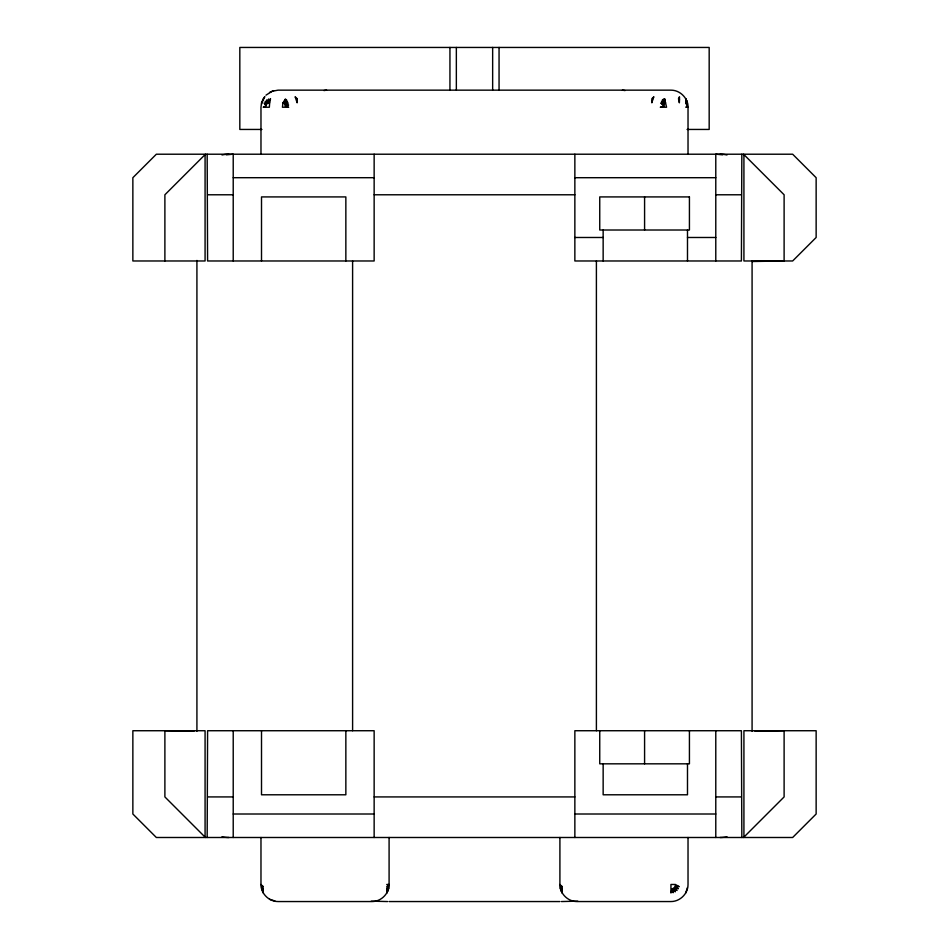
<?xml version="1.0" encoding="UTF-8"?>
<svg xmlns="http://www.w3.org/2000/svg" width="949" height="949" viewBox="0 0 949 949"><rect width="100%" height="100%" fill="white"/><g stroke="black" fill="none" stroke-linecap="round" stroke-linejoin="round"><path stroke-width="1.42" d="M205.079 837.113L205.079 730.73L132.86 730.73L132.86 814.005L156.348 837.493L792.652 837.493L816.14 814.005L816.14 730.73L743.921 730.73L743.921 837.113M743.921 154.592L743.921 260.975L792.652 260.975L816.14 237.487L816.14 177.7L792.652 154.213L156.348 154.213L132.86 177.7L132.86 260.975L205.079 260.975L205.079 154.592M260.975 154.213L260.975 107.237L261.556 102.812L264.7 96.774L261.556 102.812M260.975 837.493L260.975 884.468C260.916 893.614 268.911 901.609 278.057 901.55L372.008 901.55C381.154 901.609 389.149 893.614 389.09 884.468L389.09 837.493M688.025 837.493L688.025 884.468C688.084 893.614 680.089 901.609 670.943 901.55L576.992 901.55C567.846 901.609 559.851 893.614 559.91 884.468L559.91 837.493M388.509 888.893L386.801 892.712L388.509 888.3L386.801 890.506L388.509 887.6L386.801 888.739L388.509 885.607L386.801 884.468L389.09 884.468M263.264 98.696L261.556 104.105M386.801 893.009L388.509 887.6M687.444 887.6L685.736 893.009M386.801 892.712L388.509 888.739M387.37 889.237L388.509 886.674L386.801 886.674L388.509 885.607M386.801 891.87L388.509 888.3M386.801 888.739L388.509 886.674M205.458 154.213L164.889 194.782L164.889 260.975M743.541 837.493L784.111 796.923L784.111 730.73L754.989 731.216M741.833 154.213L741.406 260.975L574.857 260.975L574.857 154.213M207.167 837.493L207.594 730.73L374.143 730.73L374.143 837.493M265.981 95.161L272.126 91.294L278.057 90.155L670.943 90.155C680.089 90.096 688.084 98.091 688.025 107.237L688.025 154.213M269.516 92.444L273.632 90.736M323.965 90.57L326.563 90.155M577.787 901.159L561.417 901.55M226.384 154.841L232.73 154.213M752.082 261.509L784.111 260.975L784.111 194.782L743.541 154.213M688.025 107.237L685.783 107.237L687.444 106.098L685.736 102.966L687.444 105.031L685.736 101.199L687.444 104.105L685.736 99.835L687.444 103.405L685.736 98.993L687.444 102.966L685.736 98.696M261.936 129.444L239.824 129.444L239.824 47.45L709.176 47.45L709.176 129.444L687.064 129.444M233.217 177.7L374.143 177.7M574.857 177.7L715.783 177.7M207.594 194.782L233.217 194.782M374.143 194.782L574.857 194.782M715.783 194.782L741.406 194.782M574.857 237.487L603.149 237.487M687.491 237.487L715.783 237.487M207.594 796.923L233.217 796.923M374.143 796.923L574.857 796.923M715.783 796.923L741.406 796.923M233.217 814.005L374.143 814.005M574.857 814.005L715.783 814.005M260.975 884.468L263.264 886.674L261.556 885.607L263.264 888.739L261.556 886.674L263.264 890.506L261.556 887.6L263.264 893.009M559.91 884.468L562.199 886.674L560.491 886.674L562.199 890.506L560.491 888.3L562.199 892.712L560.491 888.893M387.583 901.55L371.213 901.159M389.09 901.55L559.91 901.55M194.011 731.216L164.889 730.73L164.889 796.923L205.458 837.493M716.27 154.213L722.616 154.841M622.437 90.155L625.035 90.57M274.925 900.969L269.516 899.261M562.199 886.674L560.491 885.607L562.199 888.739L560.491 887.6L562.199 893.009M207.167 154.213L207.594 260.975L374.143 260.975L374.143 154.213M741.833 837.493L741.406 730.73L574.857 730.73L574.857 837.493M560.491 886.674L562.199 888.739M560.491 887.6L562.199 890.506M560.491 888.3L562.199 891.87M560.491 888.739L562.199 892.712M752.082 260.975L752.082 731.264M715.783 154.213L715.783 260.975M715.783 730.73L715.783 837.493M689.425 730.73L689.425 763.826L599.744 763.826L599.744 730.73M687.491 230.014L687.491 260.975M687.491 763.826L687.491 794.788L603.149 794.788L603.149 763.826M644.585 196.918L644.585 230.014M644.585 730.73L644.585 763.826M603.149 230.014L603.149 260.975M596.399 260.975L596.399 730.73M499.055 47.45L499.055 89.906M492.65 47.45L492.65 89.906M456.35 47.45L456.35 89.906M449.945 47.45L449.945 89.906M352.601 260.975L352.601 730.73M345.851 260.975L345.851 196.918L261.509 196.918L261.509 260.975M345.851 730.73L345.851 794.788L261.509 794.788L261.509 730.73M233.217 154.213L233.217 260.975M233.217 730.73L233.217 837.493M196.918 260.441L196.918 731.264M228.946 837.493A32.029 32.029 0 0 1 222.007 836.733M726.993 836.733A32.029 32.029 0 0 1 720.054 837.493M222.007 154.972A32.029 32.029 0 0 1 228.946 154.213M720.054 154.213A32.029 32.029 0 0 1 726.993 154.972M679.484 99.835L679.354 102.812L678.488 98.696L679.484 96.774L679.484 99.835M269.646 102.812L269.35 107.237L263.217 107.237L265.969 106.098L264.154 102.966L266.349 105.031L265.317 101.199L266.954 104.105L266.847 99.835L267.748 103.405L268.614 98.993L268.662 102.966L270.512 98.696L269.646 102.812M282.944 102.812L282.446 107.237L288.686 107.237L285.127 106.098L288.615 105.031L284.902 105.031L288.188 102.966L284.534 104.105L287.488 101.199L284.071 103.405L286.586 99.835L283.526 102.966L285.542 98.993L282.944 102.812M672.082 888.739L670.943 893.009L670.943 884.468L675.368 884.468L679.187 886.674L675.214 885.607L678.345 888.739L674.775 886.674L676.981 890.506L674.075 887.6L675.214 891.87L673.149 888.3L673.149 892.712L672.082 888.739M652.675 99.835L651.856 102.812L651.856 98.696L653.873 96.774L652.675 99.835M663.873 106.098L660.314 107.237L666.554 107.237L664.585 98.696L665.474 102.966L663.458 98.993L664.929 103.405L662.414 99.835L664.466 104.105L661.512 101.199L664.098 105.031L660.812 102.966L663.873 106.098M689.425 196.918L599.744 196.918L599.744 230.014L689.425 230.014L689.425 196.918M297.144 98.696L295.127 96.774L297.144 102.812L297.144 98.696"/></g></svg>
